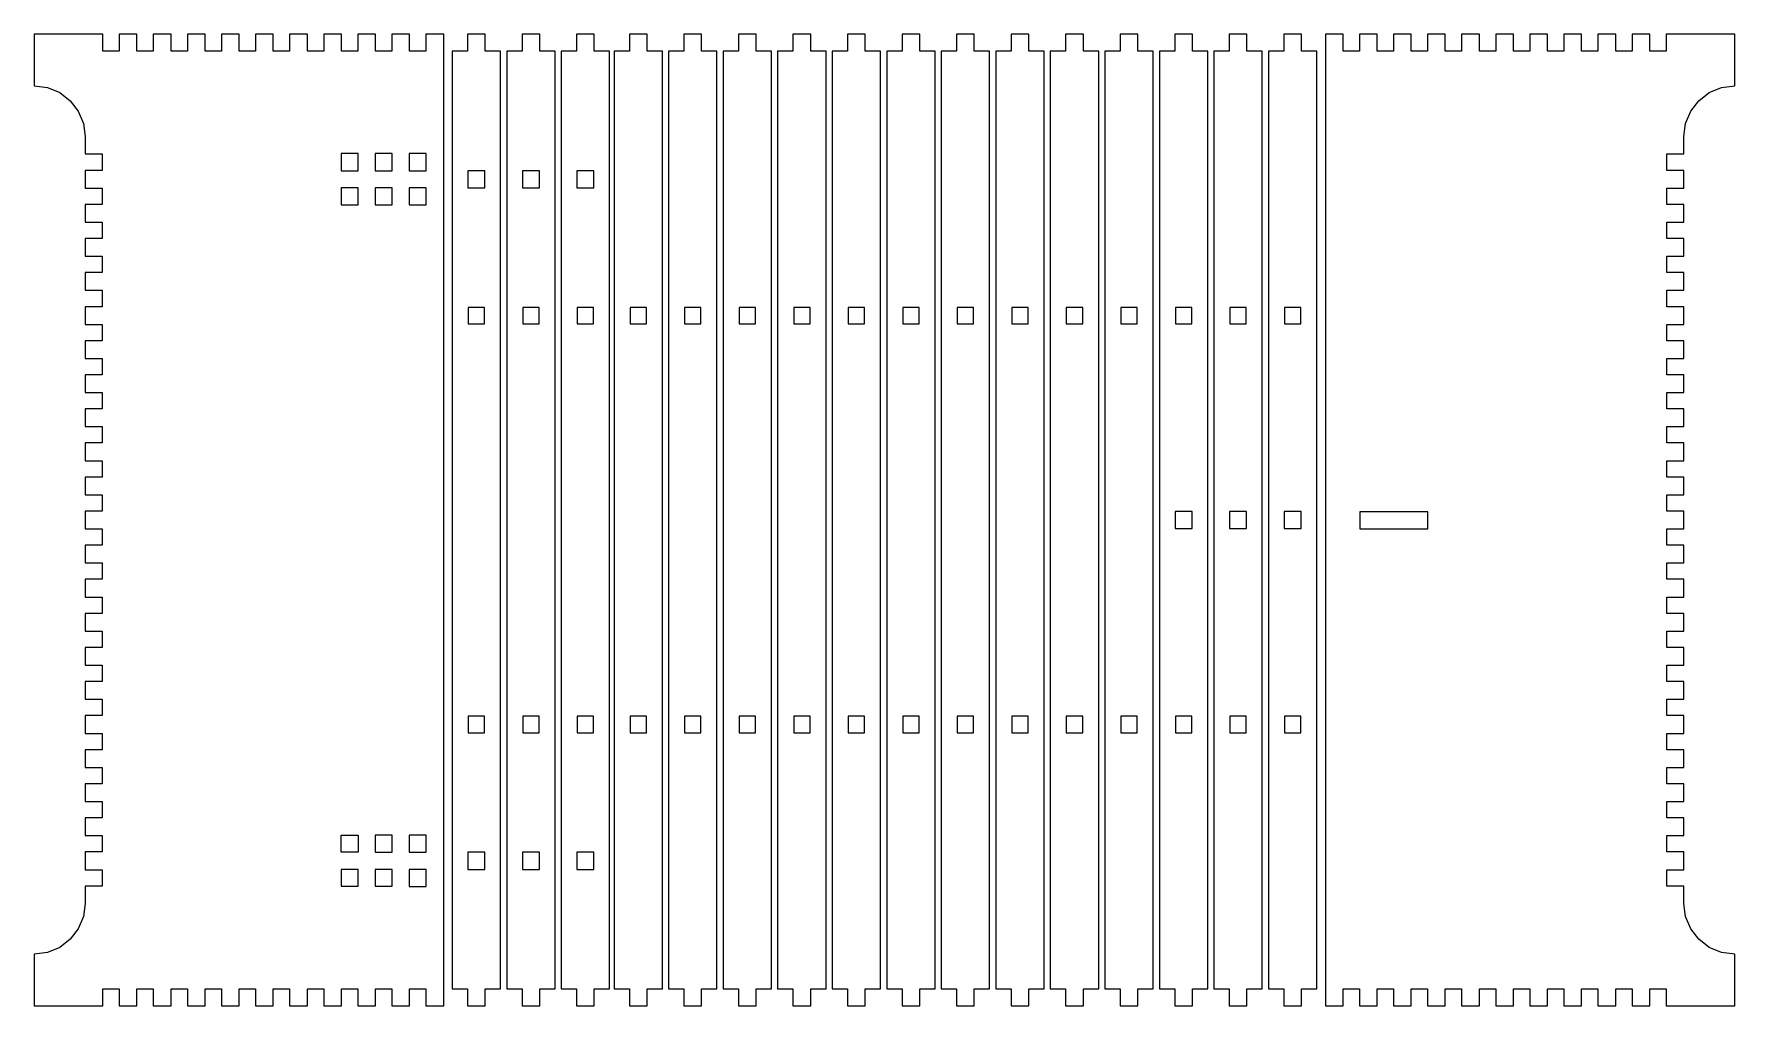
# Model space of a CAD drawing. Extents: x -278 to 221, y -290 to 310.
# Drawn here: x -278.3 to 220.8, y 24.4 to 309.6 of the extents above; entities that cross this region are included whole.
import ezdxf

# ---------------------------------------------------------------- set-up
doc = ezdxf.new("R2010")
doc.units = 0
doc.layers.get('0').update_dxf_attribs({"linetype": 'CONTINUOUS'})

msp = doc.modelspace()

# ---------------------------------------------------------------- linework, layer by layer
at = {"color": 178}
for p, q in [((-258.12, 309.61), (-278.32, 309.61)), ((-278.32, 309.61), (-278.32, 294.43)), ((-258.12, 304.61), (-258.12, 309.61)), ((-248.12, 309.61), (-253.32, 309.61)), ((-253.32, 309.61), (-253.32, 304.61)), ((-248.12, 304.61), (-248.12, 309.61)), ((-238.12, 309.61), (-243.32, 309.61)), ((-243.32, 309.61), (-243.32, 304.61)), ((-238.12, 304.61), (-238.12, 309.61)), ((-228.12, 309.61), (-233.32, 309.61)), ((-233.32, 309.61), (-233.32, 304.61)), ((-228.12, 304.61), (-228.12, 309.61)), ((-218.12, 309.61), (-223.32, 309.61)), ((-223.32, 309.61), (-223.32, 304.61)), ((-218.12, 304.61), (-218.12, 309.61)), ((-208.12, 309.61), (-213.32, 309.61)), ((-213.32, 309.61), (-213.32, 304.61)), ((-208.12, 304.61), (-208.12, 309.61)), ((-198.12, 309.61), (-203.32, 309.61)), ((-203.32, 309.61), (-203.32, 304.61)), ((-198.12, 304.61), (-198.12, 309.61)), ((-188.12, 309.61), (-193.32, 309.61)), ((-193.32, 309.61), (-193.32, 304.61)), ((-188.12, 304.61), (-188.12, 309.61)), ((-178.12, 309.61), (-183.32, 309.61)), ((-183.32, 309.61), (-183.32, 304.61)), ((-178.12, 304.61), (-178.12, 309.61)), ((-168.12, 309.61), (-173.32, 309.61)), ((-173.32, 309.61), (-173.32, 304.61)), ((-168.12, 304.61), (-168.12, 309.61)), ((-158.12, 309.61), (-163.32, 309.61)), ((-163.32, 309.61), (-163.32, 304.61)), ((-158.12, 24.41), (-158.12, 309.61)), ((-145.92, 309.61), (-151.12, 309.61)), ((-151.12, 309.61), (-151.12, 304.61)), ((-145.92, 304.61), (-145.92, 309.61)), ((-129.92, 309.61), (-135.12, 309.61)), ((-135.12, 309.61), (-135.12, 304.61)), ((-129.92, 304.61), (-129.92, 309.61)), ((-113.92, 309.61), (-119.12, 309.61)), ((-119.12, 309.61), (-119.12, 304.61)), ((-113.92, 304.61), (-113.92, 309.61)), ((-98.42, 309.61), (-103.62, 309.61)), ((-103.62, 309.61), (-103.62, 304.61)), ((-98.42, 304.61), (-98.42, 309.61)), ((-82.42, 309.61), (-87.62, 309.61)), ((-87.62, 309.61), (-87.62, 304.61)), ((-82.42, 304.61), (-82.42, 309.61)), ((-66.42, 309.61), (-71.62, 309.61)), ((-71.62, 309.61), (-71.62, 304.61)), ((-66.42, 304.61), (-66.42, 309.61)), ((-50.42, 309.61), (-55.62, 309.61)), ((-55.62, 309.61), (-55.62, 304.61)), ((-50.42, 304.61), (-50.42, 309.61)), ((-34.42, 309.61), (-39.62, 309.61)), ((-39.62, 309.61), (-39.62, 304.61)), ((-34.42, 304.61), (-34.42, 309.61)), ((-18.42, 309.61), (-23.62, 309.61)), ((-23.62, 309.61), (-23.62, 304.61)), ((-18.42, 304.61), (-18.42, 309.61)), ((-2.42, 309.61), (-7.62, 309.61)), ((-7.62, 309.61), (-7.62, 304.61)), ((-2.42, 304.61), (-2.42, 309.61)), ((13.58, 309.61), (8.38, 309.61)), ((8.38, 309.61), (8.38, 304.61)), ((13.58, 304.61), (13.58, 309.61)), ((29.58, 309.61), (24.38, 309.61)), ((24.38, 309.61), (24.38, 304.61)), ((29.58, 304.61), (29.58, 309.61)), ((45.58, 309.61), (40.38, 309.61)), ((40.38, 309.61), (40.38, 304.61)), ((45.58, 304.61), (45.58, 309.61)), ((61.58, 309.61), (56.38, 309.61)), ((56.38, 309.61), (56.38, 304.61)), ((61.58, 304.61), (61.58, 309.61)), ((77.58, 309.61), (72.38, 309.61)), ((72.38, 309.61), (72.38, 304.61)), ((77.58, 304.61), (77.58, 309.61)), ((93.58, 309.61), (88.38, 309.61)), ((88.38, 309.61), (88.38, 304.61)), ((93.58, 304.61), (93.58, 309.61)), ((105.78, 309.61), (100.58, 309.61)), ((100.58, 309.61), (100.58, 24.41)), ((105.78, 304.61), (105.78, 309.61)), ((115.78, 309.61), (110.58, 309.61)), ((110.58, 309.61), (110.58, 304.61)), ((115.78, 304.61), (115.78, 309.61)), ((125.78, 309.61), (120.58, 309.61)), ((120.58, 309.61), (120.58, 304.61)), ((125.78, 304.61), (125.78, 309.61)), ((135.78, 309.61), (130.58, 309.61)), ((130.58, 309.61), (130.58, 304.61)), ((135.78, 304.61), (135.78, 309.61)), ((140.58, 309.61), (140.58, 304.61)), ((145.78, 309.61), (140.58, 309.61)), ((145.78, 304.61), (145.78, 309.61)), ((155.78, 309.61), (150.58, 309.61)), ((150.58, 309.61), (150.58, 304.61)), ((155.78, 304.61), (155.78, 309.61)), ((165.78, 309.61), (160.58, 309.61)), ((160.58, 309.61), (160.58, 304.61)), ((165.78, 304.61), (165.78, 309.61)), ((175.78, 309.61), (170.58, 309.61)), ((170.58, 309.61), (170.58, 304.61)), ((175.78, 304.61), (175.78, 309.61)), ((185.78, 309.61), (180.58, 309.61)), ((180.58, 309.61), (180.58, 304.61)), ((185.78, 304.61), (185.78, 309.61)), ((195.78, 309.61), (190.58, 309.61)), ((190.58, 309.61), (190.58, 304.61)), ((195.78, 304.61), (195.78, 309.61)), ((220.78, 309.61), (200.58, 309.61)), ((200.58, 309.61), (200.58, 304.61)), ((220.78, 294.43), (220.78, 309.61)), ((-253.32, 304.61), (-258.12, 304.61)), ((-243.32, 304.61), (-248.12, 304.61)), ((-233.32, 304.61), (-238.12, 304.61)), ((-223.32, 304.61), (-228.12, 304.61)), ((-213.32, 304.61), (-218.12, 304.61)), ((-203.32, 304.61), (-208.12, 304.61)), ((-193.32, 304.61), (-198.12, 304.61)), ((-183.32, 304.61), (-188.12, 304.61)), ((-173.32, 304.61), (-178.12, 304.61)), ((-163.32, 304.61), (-168.12, 304.61)), ((-151.12, 304.61), (-155.62, 304.61)), ((-155.62, 304.61), (-155.62, 29.41)), ((-141.42, 304.61), (-145.92, 304.61)), ((-141.42, 29.41), (-141.42, 304.61)), ((-135.12, 304.61), (-139.62, 304.61)), ((-139.62, 304.61), (-139.62, 29.41)), ((-125.42, 304.61), (-129.92, 304.61)), ((-125.42, 29.41), (-125.42, 304.61)), ((-119.12, 304.61), (-123.62, 304.61)), ((-123.62, 304.61), (-123.62, 29.41)), ((-109.42, 304.61), (-113.92, 304.61)), ((-109.42, 29.41), (-109.42, 304.61)), ((-103.62, 304.61), (-108.12, 304.61)), ((-108.12, 304.61), (-108.12, 29.41)), ((-93.92, 304.61), (-98.42, 304.61)), ((-93.92, 29.41), (-93.92, 304.61)), ((-87.62, 304.61), (-92.12, 304.61)), ((-92.12, 304.61), (-92.12, 29.41)), ((-77.92, 304.61), (-82.42, 304.61)), ((-77.92, 29.41), (-77.92, 304.61)), ((-71.62, 304.61), (-76.12, 304.61)), ((-76.12, 304.61), (-76.12, 29.41)), ((-61.92, 304.61), (-66.42, 304.61)), ((-61.92, 29.41), (-61.92, 304.61)), ((-55.62, 304.61), (-60.12, 304.61)), ((-60.12, 304.61), (-60.12, 29.41)), ((-45.92, 304.61), (-50.42, 304.61)), ((-45.92, 29.41), (-45.92, 304.61)), ((-39.62, 304.61), (-44.12, 304.61)), ((-44.12, 304.61), (-44.12, 29.41)), ((-29.92, 304.61), (-34.42, 304.61)), ((-29.92, 29.41), (-29.92, 304.61)), ((-23.62, 304.61), (-28.12, 304.61)), ((-28.12, 304.61), (-28.12, 29.41)), ((-13.92, 304.61), (-18.42, 304.61)), ((-13.92, 29.41), (-13.92, 304.61)), ((-7.62, 304.61), (-12.12, 304.61)), ((-12.12, 304.61), (-12.12, 29.41)), ((2.08, 304.61), (-2.42, 304.61)), ((2.08, 29.41), (2.08, 304.61)), ((8.38, 304.61), (3.88, 304.61)), ((3.88, 304.61), (3.88, 29.41)), ((18.08, 304.61), (13.58, 304.61)), ((18.08, 29.41), (18.08, 304.61)), ((24.38, 304.61), (19.88, 304.61)), ((19.88, 304.61), (19.88, 29.41)), ((34.08, 304.61), (29.58, 304.61)), ((34.08, 29.41), (34.08, 304.61)), ((40.38, 304.61), (35.88, 304.61)), ((35.88, 304.61), (35.88, 29.41)), ((50.08, 304.61), (45.58, 304.61)), ((50.08, 29.41), (50.08, 304.61)), ((56.38, 304.61), (51.88, 304.61)), ((51.88, 304.61), (51.88, 29.41)), ((66.08, 304.61), (61.58, 304.61)), ((66.08, 29.41), (66.08, 304.61)), ((72.38, 304.61), (67.88, 304.61)), ((67.88, 304.61), (67.88, 29.41)), ((82.08, 304.61), (77.58, 304.61)), ((82.08, 29.41), (82.08, 304.61)), ((88.38, 304.61), (83.88, 304.61)), ((83.88, 304.61), (83.88, 29.41)), ((98.08, 304.61), (93.58, 304.61)), ((98.08, 29.41), (98.08, 304.61)), ((110.58, 304.61), (105.78, 304.61)), ((120.58, 304.61), (115.78, 304.61)), ((130.58, 304.61), (125.78, 304.61)), ((140.58, 304.61), (135.78, 304.61)), ((150.58, 304.61), (145.78, 304.61)), ((160.58, 304.61), (155.78, 304.61)), ((170.58, 304.61), (165.78, 304.61)), ((180.58, 304.61), (175.78, 304.61)), ((190.58, 304.61), (185.78, 304.61)), ((200.58, 304.61), (195.78, 304.61)), ((-278.32, 294.43), (-274.36, 293.91)), ((-274.36, 293.91), (-270.77, 292.42)), ((-270.77, 292.42), (-267.69, 290.05)), ((-267.69, 290.05), (-265.32, 286.96)), ((207.78, 286.96), (210.14, 290.05)), ((210.14, 290.05), (213.23, 292.42)), ((213.23, 292.42), (216.82, 293.91)), ((216.82, 293.91), (220.78, 294.43)), ((-265.32, 286.96), (-263.83, 283.37)), ((206.29, 283.37), (207.78, 286.96)), ((-263.83, 283.37), (-263.32, 279.51)), ((-263.32, 279.51), (-263.32, 274.41)), ((205.78, 279.51), (206.29, 283.37)), ((205.78, 274.41), (205.78, 279.51)), ((-188.22, 274.51), (-188.22, 269.51)), ((-183.22, 274.51), (-188.22, 274.51)), ((-183.22, 269.51), (-183.22, 274.51)), ((-173.22, 274.51), (-178.22, 274.51)), ((-178.22, 274.51), (-178.22, 269.51)), ((-173.22, 269.51), (-173.22, 274.51)), ((-163.22, 274.51), (-168.22, 274.51)), ((-168.22, 274.51), (-168.22, 269.51)), ((-163.22, 269.51), (-163.22, 274.51)), ((-263.32, 274.41), (-258.32, 274.41)), ((-258.32, 269.61), (-263.32, 269.61)), ((-263.32, 269.61), (-263.32, 264.41)), ((-258.32, 274.41), (-258.32, 269.61)), ((-188.22, 269.51), (-183.22, 269.51)), ((-178.22, 269.51), (-173.22, 269.51)), ((-168.22, 269.51), (-163.22, 269.51)), ((-146.02, 269.51), (-151.02, 269.51)), ((-151.02, 269.51), (-151.02, 264.51)), ((-146.02, 264.51), (-146.02, 269.51)), ((-130.02, 269.51), (-135.02, 269.51)), ((-135.02, 269.51), (-135.02, 264.51)), ((-130.02, 264.51), (-130.02, 269.51)), ((-114.02, 269.51), (-119.02, 269.51)), ((-119.02, 269.51), (-119.02, 264.51)), ((-114.02, 264.51), (-114.02, 269.51)), ((200.78, 269.61), (200.78, 274.41)), ((200.78, 274.41), (205.78, 274.41)), ((205.78, 269.61), (200.78, 269.61)), ((205.78, 264.41), (205.78, 269.61)), ((-263.32, 264.41), (-258.32, 264.41)), ((-258.32, 259.61), (-263.32, 259.61)), ((-263.32, 259.61), (-263.32, 254.41)), ((-258.32, 264.41), (-258.32, 259.61)), ((-188.22, 264.51), (-188.22, 259.51)), ((-183.22, 264.51), (-188.22, 264.51)), ((-183.22, 259.51), (-183.22, 264.51)), ((-173.22, 264.51), (-178.22, 264.51)), ((-178.22, 264.51), (-178.22, 259.51)), ((-173.22, 259.51), (-173.22, 264.51)), ((-163.22, 264.51), (-168.22, 264.51)), ((-168.22, 264.51), (-168.22, 259.51)), ((-163.22, 259.51), (-163.22, 264.51)), ((-151.02, 264.51), (-146.02, 264.51)), ((-135.02, 264.51), (-130.02, 264.51)), ((-119.02, 264.51), (-114.02, 264.51)), ((200.78, 259.61), (200.78, 264.41)), ((200.78, 264.41), (205.78, 264.41)), ((205.78, 259.61), (200.78, 259.61)), ((205.78, 254.41), (205.78, 259.61)), ((-188.22, 259.51), (-183.22, 259.51)), ((-178.22, 259.51), (-173.22, 259.51)), ((-168.22, 259.51), (-163.22, 259.51)), ((-263.32, 254.41), (-258.32, 254.41)), ((-258.32, 249.61), (-263.32, 249.61)), ((-263.32, 249.61), (-263.32, 244.41)), ((-258.32, 254.41), (-258.32, 249.61)), ((200.78, 249.61), (200.78, 254.41)), ((200.78, 254.41), (205.78, 254.41)), ((205.78, 249.61), (200.78, 249.61)), ((205.78, 244.41), (205.78, 249.61)), ((-263.32, 244.41), (-258.32, 244.41)), ((-258.32, 239.61), (-263.32, 239.61)), ((-263.32, 239.61), (-263.32, 234.41)), ((-258.32, 244.41), (-258.32, 239.61)), ((200.78, 239.61), (200.78, 244.41)), ((200.78, 244.41), (205.78, 244.41)), ((205.78, 239.61), (200.78, 239.61)), ((205.78, 234.41), (205.78, 239.61)), ((-263.32, 234.41), (-258.32, 234.41)), ((-258.32, 229.61), (-263.32, 229.61)), ((-263.32, 229.61), (-263.32, 224.41)), ((-258.32, 234.41), (-258.32, 229.61)), ((200.78, 229.61), (200.78, 234.41)), ((200.78, 234.41), (205.78, 234.41)), ((205.78, 229.61), (200.78, 229.61)), ((205.78, 224.41), (205.78, 229.61)), ((-146.12, 229.41), (-150.92, 229.41)), ((-150.92, 229.41), (-150.92, 224.61)), ((-150.92, 224.61), (-146.12, 224.61)), ((-146.12, 224.61), (-146.12, 229.41)), ((-130.12, 229.41), (-134.92, 229.41)), ((-134.92, 229.41), (-134.92, 224.61)), ((-134.92, 224.61), (-130.12, 224.61)), ((-130.12, 224.61), (-130.12, 229.41)), ((-114.12, 229.41), (-118.92, 229.41)), ((-118.92, 229.41), (-118.92, 224.61)), ((-118.92, 224.61), (-114.12, 224.61)), ((-114.12, 224.61), (-114.12, 229.41)), ((-98.62, 229.41), (-103.42, 229.41)), ((-103.42, 229.41), (-103.42, 224.61)), ((-103.42, 224.61), (-98.62, 224.61)), ((-98.62, 224.61), (-98.62, 229.41)), ((-82.62, 229.41), (-87.42, 229.41)), ((-87.42, 229.41), (-87.42, 224.61)), ((-87.42, 224.61), (-82.62, 224.61)), ((-82.62, 224.61), (-82.62, 229.41)), ((-66.62, 229.41), (-71.42, 229.41)), ((-71.42, 229.41), (-71.42, 224.61)), ((-71.42, 224.61), (-66.62, 224.61)), ((-66.62, 224.61), (-66.62, 229.41)), ((-50.62, 229.41), (-55.42, 229.41)), ((-55.42, 229.41), (-55.42, 224.61)), ((-55.42, 224.61), (-50.62, 224.61)), ((-50.62, 224.61), (-50.62, 229.41)), ((-34.62, 229.41), (-39.42, 229.41)), ((-39.42, 229.41), (-39.42, 224.61)), ((-39.42, 224.61), (-34.62, 224.61)), ((-34.62, 224.61), (-34.62, 229.41)), ((-18.62, 229.41), (-23.42, 229.41)), ((-23.42, 229.41), (-23.42, 224.61)), ((-23.42, 224.61), (-18.62, 224.61)), ((-18.62, 224.61), (-18.62, 229.41)), ((-2.62, 229.41), (-7.42, 229.41)), ((-7.42, 229.41), (-7.42, 224.61)), ((-7.42, 224.61), (-2.62, 224.61)), ((-2.62, 224.61), (-2.62, 229.41)), ((13.38, 229.41), (8.58, 229.41)), ((8.58, 229.41), (8.58, 224.61)), ((8.58, 224.61), (13.38, 224.61)), ((13.38, 224.61), (13.38, 229.41)), ((29.38, 229.41), (24.58, 229.41)), ((24.58, 229.41), (24.58, 224.61)), ((24.58, 224.61), (29.38, 224.61)), ((29.38, 224.61), (29.38, 229.41)), ((45.38, 229.41), (40.58, 229.41)), ((40.58, 229.41), (40.58, 224.61)), ((40.58, 224.61), (45.38, 224.61)), ((45.38, 224.61), (45.38, 229.41)), ((61.38, 229.41), (56.58, 229.41)), ((56.58, 229.41), (56.58, 224.61)), ((56.58, 224.61), (61.38, 224.61)), ((61.38, 224.61), (61.38, 229.41)), ((77.38, 229.41), (72.58, 229.41)), ((72.58, 229.41), (72.58, 224.61)), ((72.58, 224.61), (77.38, 224.61)), ((77.38, 224.61), (77.38, 229.41)), ((93.38, 229.41), (88.58, 229.41)), ((88.58, 229.41), (88.58, 224.61)), ((88.58, 224.61), (93.38, 224.61)), ((93.38, 224.61), (93.38, 229.41)), ((-263.32, 224.41), (-258.32, 224.41)), ((-258.32, 219.61), (-263.32, 219.61)), ((-263.32, 219.61), (-263.32, 214.41)), ((-258.32, 224.41), (-258.32, 219.61)), ((200.78, 219.61), (200.78, 224.41)), ((200.78, 224.41), (205.78, 224.41)), ((205.78, 219.61), (200.78, 219.61)), ((205.78, 214.41), (205.78, 219.61)), ((-263.32, 214.41), (-258.32, 214.41)), ((-258.32, 214.41), (-258.32, 209.61)), ((200.78, 209.61), (200.78, 214.41)), ((200.78, 214.41), (205.78, 214.41)), ((-258.32, 209.61), (-263.32, 209.61)), ((-263.32, 209.61), (-263.32, 204.41)), ((205.78, 209.61), (200.78, 209.61)), ((205.78, 204.41), (205.78, 209.61)), ((-263.32, 204.41), (-258.32, 204.41)), ((-258.32, 204.41), (-258.32, 199.61)), ((200.78, 199.61), (200.78, 204.41)), ((200.78, 204.41), (205.78, 204.41)), ((-258.32, 199.61), (-263.32, 199.61)), ((-263.32, 199.61), (-263.32, 194.41)), ((205.78, 199.61), (200.78, 199.61)), ((205.78, 194.41), (205.78, 199.61)), ((-263.32, 194.41), (-258.32, 194.41)), ((-258.32, 194.41), (-258.32, 189.61)), ((200.78, 189.61), (200.78, 194.41)), ((200.78, 194.41), (205.78, 194.41)), ((-258.32, 189.61), (-263.32, 189.61)), ((-263.32, 189.61), (-263.32, 184.41)), ((205.78, 189.61), (200.78, 189.61)), ((205.78, 184.41), (205.78, 189.61)), ((-263.32, 184.41), (-258.32, 184.41)), ((-258.32, 184.41), (-258.32, 179.61)), ((200.78, 179.61), (200.78, 184.41)), ((200.78, 184.41), (205.78, 184.41)), ((-258.32, 179.61), (-263.32, 179.61)), ((-263.32, 179.61), (-263.32, 174.41)), ((205.78, 179.61), (200.78, 179.61)), ((205.78, 174.41), (205.78, 179.61)), ((-263.32, 174.41), (-258.32, 174.41)), ((-258.32, 174.41), (-258.32, 169.61)), ((200.78, 169.61), (200.78, 174.41)), ((200.78, 174.41), (205.78, 174.41)), ((-258.32, 169.61), (-263.32, 169.61)), ((-263.32, 169.61), (-263.32, 164.41)), ((61.48, 169.51), (56.48, 169.51)), ((56.48, 169.51), (56.48, 164.51)), ((61.48, 164.51), (61.48, 169.51)), ((77.48, 169.51), (72.48, 169.51)), ((72.48, 169.51), (72.48, 164.51)), ((77.48, 164.51), (77.48, 169.51)), ((93.48, 169.51), (88.48, 169.51)), ((88.48, 169.51), (88.48, 164.51)), ((93.48, 164.51), (93.48, 169.51)), ((130.68, 169.45), (110.68, 169.45)), ((110.68, 169.45), (110.68, 164.45)), ((130.68, 164.45), (130.68, 169.45)), ((205.78, 169.61), (200.78, 169.61)), ((205.78, 164.41), (205.78, 169.61)), ((-263.32, 164.41), (-258.32, 164.41)), ((-258.32, 164.41), (-258.32, 159.61)), ((56.48, 164.51), (61.48, 164.51)), ((72.48, 164.51), (77.48, 164.51)), ((88.48, 164.51), (93.48, 164.51)), ((110.68, 164.45), (130.68, 164.45)), ((200.78, 159.61), (200.78, 164.41)), ((200.78, 164.41), (205.78, 164.41)), ((-258.32, 159.61), (-263.32, 159.61)), ((-263.32, 159.61), (-263.32, 154.41)), ((205.78, 159.61), (200.78, 159.61)), ((205.78, 154.41), (205.78, 159.61)), ((-263.32, 154.41), (-258.32, 154.41)), ((-258.32, 154.41), (-258.32, 149.61)), ((200.78, 149.61), (200.78, 154.41)), ((200.78, 154.41), (205.78, 154.41)), ((-258.32, 149.61), (-263.32, 149.61)), ((-263.32, 149.61), (-263.32, 144.41)), ((205.78, 149.61), (200.78, 149.61)), ((205.78, 144.41), (205.78, 149.61)), ((-263.32, 144.41), (-258.32, 144.41)), ((-258.32, 144.41), (-258.32, 139.61)), ((200.78, 139.61), (200.78, 144.41)), ((200.78, 144.41), (205.78, 144.41)), ((-258.32, 139.61), (-263.32, 139.61)), ((-263.32, 139.61), (-263.32, 134.41)), ((205.78, 139.61), (200.78, 139.61)), ((205.78, 134.41), (205.78, 139.61)), ((-263.32, 134.41), (-258.32, 134.41)), ((-258.32, 134.41), (-258.32, 129.61)), ((200.78, 129.61), (200.78, 134.41)), ((200.78, 134.41), (205.78, 134.41)), ((-258.32, 129.61), (-263.32, 129.61)), ((-263.32, 129.61), (-263.32, 124.41)), ((205.78, 129.61), (200.78, 129.61)), ((205.78, 124.41), (205.78, 129.61)), ((-263.32, 124.41), (-258.32, 124.41)), ((-258.32, 124.41), (-258.32, 119.61)), ((200.78, 119.61), (200.78, 124.41)), ((200.78, 124.41), (205.78, 124.41)), ((-258.32, 119.61), (-263.32, 119.61)), ((-263.32, 119.61), (-263.32, 114.41)), ((205.78, 119.61), (200.78, 119.61)), ((205.78, 114.41), (205.78, 119.61)), ((-263.32, 114.41), (-258.32, 114.41)), ((-258.32, 114.41), (-258.32, 109.61)), ((200.78, 109.61), (200.78, 114.41)), ((200.78, 114.41), (205.78, 114.41)), ((-258.32, 109.61), (-263.32, 109.61)), ((-263.32, 109.61), (-263.32, 104.41)), ((-146.12, 109.41), (-150.92, 109.41)), ((-150.92, 109.41), (-150.92, 104.61)), ((-146.12, 104.61), (-146.12, 109.41)), ((-130.12, 109.41), (-134.92, 109.41)), ((-134.92, 109.41), (-134.92, 104.61)), ((-130.12, 104.61), (-130.12, 109.41)), ((-114.12, 109.41), (-118.92, 109.41)), ((-118.92, 109.41), (-118.92, 104.61)), ((-114.12, 104.61), (-114.12, 109.41)), ((-98.62, 109.41), (-103.42, 109.41)), ((-103.42, 109.41), (-103.42, 104.61)), ((-98.62, 104.61), (-98.62, 109.41)), ((-82.62, 109.41), (-87.42, 109.41)), ((-87.42, 109.41), (-87.42, 104.61)), ((-82.62, 104.61), (-82.62, 109.41)), ((-66.62, 109.41), (-71.42, 109.41)), ((-71.42, 109.41), (-71.42, 104.61)), ((-66.62, 104.61), (-66.62, 109.41)), ((-50.62, 109.41), (-55.42, 109.41)), ((-55.42, 109.41), (-55.42, 104.61)), ((-50.62, 104.61), (-50.62, 109.41)), ((-34.62, 109.41), (-39.42, 109.41)), ((-39.42, 109.41), (-39.42, 104.61)), ((-34.62, 104.61), (-34.62, 109.41)), ((-18.62, 109.41), (-23.42, 109.41)), ((-23.42, 109.41), (-23.42, 104.61)), ((-18.62, 104.61), (-18.62, 109.41)), ((-2.62, 109.41), (-7.42, 109.41)), ((-7.42, 109.41), (-7.42, 104.61)), ((-2.62, 104.61), (-2.62, 109.41)), ((13.38, 109.41), (8.58, 109.41)), ((8.58, 109.41), (8.58, 104.61)), ((13.38, 104.61), (13.38, 109.41)), ((29.38, 109.41), (24.58, 109.41)), ((24.58, 109.41), (24.58, 104.61)), ((29.38, 104.61), (29.38, 109.41)), ((45.38, 109.41), (40.58, 109.41)), ((40.58, 109.41), (40.58, 104.61)), ((45.38, 104.61), (45.38, 109.41)), ((61.38, 109.41), (56.58, 109.41)), ((56.58, 109.41), (56.58, 104.61)), ((61.38, 104.61), (61.38, 109.41)), ((77.38, 109.41), (72.58, 109.41)), ((72.58, 109.41), (72.58, 104.61)), ((77.38, 104.61), (77.38, 109.41)), ((93.38, 109.41), (88.58, 109.41)), ((88.58, 109.41), (88.58, 104.61)), ((93.38, 104.61), (93.38, 109.41)), ((205.78, 109.61), (200.78, 109.61)), ((205.78, 104.41), (205.78, 109.61)), ((-263.32, 104.41), (-258.32, 104.41)), ((-258.32, 104.41), (-258.32, 99.61)), ((-150.92, 104.61), (-146.12, 104.61)), ((-134.92, 104.61), (-130.12, 104.61)), ((-118.92, 104.61), (-114.12, 104.61)), ((-103.42, 104.61), (-98.62, 104.61)), ((-87.42, 104.61), (-82.62, 104.61)), ((-71.42, 104.61), (-66.62, 104.61)), ((-55.42, 104.61), (-50.62, 104.61)), ((-39.42, 104.61), (-34.62, 104.61)), ((-23.42, 104.61), (-18.62, 104.61)), ((-7.42, 104.61), (-2.62, 104.61)), ((8.58, 104.61), (13.38, 104.61)), ((24.58, 104.61), (29.38, 104.61)), ((40.58, 104.61), (45.38, 104.61)), ((56.58, 104.61), (61.38, 104.61)), ((72.58, 104.61), (77.38, 104.61)), ((88.58, 104.61), (93.38, 104.61)), ((200.78, 99.61), (200.78, 104.41)), ((200.78, 104.41), (205.78, 104.41)), ((-258.32, 99.61), (-263.32, 99.61)), ((-263.32, 99.61), (-263.32, 94.41)), ((205.78, 99.61), (200.78, 99.61)), ((205.78, 94.41), (205.78, 99.61)), ((-263.32, 94.41), (-258.32, 94.41)), ((-258.32, 94.41), (-258.32, 89.61)), ((200.78, 89.61), (200.78, 94.41)), ((200.78, 94.41), (205.78, 94.41)), ((-258.32, 89.61), (-263.32, 89.61)), ((-263.32, 89.61), (-263.32, 84.41)), ((205.78, 89.61), (200.78, 89.61)), ((205.78, 84.41), (205.78, 89.61)), ((-263.32, 84.41), (-258.32, 84.41)), ((-258.32, 84.41), (-258.32, 79.61)), ((200.78, 79.61), (200.78, 84.41)), ((200.78, 84.41), (205.78, 84.41)), ((-258.32, 79.61), (-263.32, 79.61)), ((-263.32, 79.61), (-263.32, 74.41)), ((205.78, 79.61), (200.78, 79.61)), ((205.78, 74.41), (205.78, 79.61)), ((-263.32, 74.41), (-258.32, 74.41)), ((-258.32, 74.41), (-258.32, 69.61)), ((-188.22, 74.51), (-183.22, 74.51)), ((-188.22, 69.51), (-188.22, 74.51)), ((-183.22, 74.51), (-183.22, 69.51)), ((-173.22, 74.51), (-178.22, 74.51)), ((-178.22, 74.51), (-178.22, 69.51)), ((-173.22, 69.51), (-173.22, 74.51)), ((-163.22, 74.51), (-168.22, 74.51)), ((-168.22, 74.51), (-168.22, 69.51)), ((-163.22, 69.51), (-163.22, 74.51)), ((200.78, 69.61), (200.78, 74.41)), ((200.78, 74.41), (205.78, 74.41)), ((-258.32, 69.61), (-263.32, 69.61)), ((-263.32, 69.61), (-263.32, 64.41)), ((-183.22, 69.51), (-188.22, 69.51)), ((-178.22, 69.51), (-173.22, 69.51)), ((-168.22, 69.51), (-163.22, 69.51)), ((-151.02, 69.51), (-151.02, 64.51)), ((-146.02, 69.51), (-151.02, 69.51)), ((-146.02, 64.51), (-146.02, 69.51)), ((-135.02, 69.51), (-135.02, 64.51)), ((-130.02, 69.51), (-135.02, 69.51)), ((-130.02, 64.51), (-130.02, 69.51)), ((-119.02, 69.51), (-119.02, 64.51)), ((-114.02, 69.51), (-119.02, 69.51)), ((-114.02, 64.51), (-114.02, 69.51)), ((205.78, 69.61), (200.78, 69.61)), ((205.78, 64.41), (205.78, 69.61)), ((-263.32, 64.41), (-258.32, 64.41)), ((-258.32, 64.41), (-258.32, 59.61)), ((-183.23, 64.5), (-188.21, 64.5)), ((-188.21, 64.5), (-188.21, 59.53)), ((-183.23, 59.53), (-183.23, 64.5)), ((-173.23, 64.5), (-178.21, 64.5)), ((-178.21, 64.5), (-178.21, 59.53)), ((-173.23, 59.53), (-173.23, 64.5)), ((-163.22, 64.51), (-168.22, 64.51)), ((-168.22, 64.51), (-168.22, 59.51)), ((-163.22, 59.51), (-163.22, 64.51)), ((-151.02, 64.51), (-146.02, 64.51)), ((-135.02, 64.51), (-130.02, 64.51)), ((-119.02, 64.51), (-114.02, 64.51)), ((200.78, 59.61), (200.78, 64.41)), ((200.78, 64.41), (205.78, 64.41)), ((-258.32, 59.61), (-263.32, 59.61)), ((-263.32, 59.61), (-263.32, 54.52)), ((-188.21, 59.53), (-183.23, 59.53)), ((-178.21, 59.53), (-173.23, 59.53)), ((-168.22, 59.51), (-163.22, 59.51)), ((205.78, 59.61), (200.78, 59.61)), ((205.78, 54.52), (205.78, 59.61)), ((-263.83, 50.66), (-265.32, 47.07)), ((-263.32, 54.52), (-263.83, 50.66)), ((206.29, 50.66), (205.78, 54.52)), ((207.78, 47.07), (206.29, 50.66)), ((-265.32, 47.07), (-267.69, 43.98)), ((210.14, 43.98), (207.78, 47.07)), ((-274.36, 40.12), (-278.32, 39.6)), ((-270.77, 41.61), (-274.36, 40.12)), ((-267.69, 43.98), (-270.77, 41.61)), ((213.23, 41.61), (210.14, 43.98)), ((216.82, 40.12), (213.23, 41.61)), ((220.78, 39.6), (216.82, 40.12)), ((-278.32, 39.6), (-278.32, 24.41)), ((220.78, 24.41), (220.78, 39.6)), ((-258.12, 24.41), (-258.12, 29.41)), ((-258.12, 29.41), (-253.32, 29.41)), ((-253.32, 29.41), (-253.32, 24.41)), ((-248.12, 24.41), (-248.12, 29.41)), ((-248.12, 29.41), (-243.32, 29.41)), ((-243.32, 29.41), (-243.32, 24.41)), ((-238.12, 24.41), (-238.12, 29.41)), ((-238.12, 29.41), (-233.32, 29.41)), ((-233.32, 29.41), (-233.32, 24.41)), ((-228.12, 24.41), (-228.12, 29.41)), ((-228.12, 29.41), (-223.32, 29.41)), ((-223.32, 29.41), (-223.32, 24.41)), ((-218.12, 24.41), (-218.12, 29.41)), ((-218.12, 29.41), (-213.32, 29.41)), ((-213.32, 29.41), (-213.32, 24.41)), ((-208.12, 24.41), (-208.12, 29.41)), ((-208.12, 29.41), (-203.32, 29.41)), ((-203.32, 29.41), (-203.32, 24.41)), ((-198.12, 24.41), (-198.12, 29.41)), ((-198.12, 29.41), (-193.32, 29.41)), ((-193.32, 29.41), (-193.32, 24.41)), ((-188.12, 24.41), (-188.12, 29.41)), ((-188.12, 29.41), (-183.32, 29.41)), ((-183.32, 29.41), (-183.32, 24.41)), ((-178.12, 24.41), (-178.12, 29.41)), ((-178.12, 29.41), (-173.32, 29.41)), ((-173.32, 29.41), (-173.32, 24.41)), ((-168.12, 24.41), (-168.12, 29.41)), ((-168.12, 29.41), (-163.32, 29.41)), ((-163.32, 29.41), (-163.32, 24.41)), ((-155.62, 29.41), (-151.12, 29.41)), ((-151.12, 29.41), (-151.12, 24.41)), ((-145.92, 24.41), (-145.92, 29.41)), ((-145.92, 29.41), (-141.42, 29.41)), ((-139.62, 29.41), (-135.12, 29.41)), ((-135.12, 29.41), (-135.12, 24.41)), ((-129.92, 24.41), (-129.92, 29.41)), ((-129.92, 29.41), (-125.42, 29.41)), ((-123.62, 29.41), (-119.12, 29.41)), ((-119.12, 29.41), (-119.12, 24.41)), ((-113.92, 24.41), (-113.92, 29.41)), ((-113.92, 29.41), (-109.42, 29.41)), ((-108.12, 29.41), (-103.62, 29.41)), ((-103.62, 29.41), (-103.62, 24.41)), ((-98.42, 24.41), (-98.42, 29.41)), ((-98.42, 29.41), (-93.92, 29.41)), ((-92.12, 29.41), (-87.62, 29.41)), ((-87.62, 29.41), (-87.62, 24.41)), ((-82.42, 24.41), (-82.42, 29.41)), ((-82.42, 29.41), (-77.92, 29.41)), ((-76.12, 29.41), (-71.62, 29.41)), ((-71.62, 29.41), (-71.62, 24.41)), ((-66.42, 24.41), (-66.42, 29.41)), ((-66.42, 29.41), (-61.92, 29.41)), ((-60.12, 29.41), (-55.62, 29.41)), ((-55.62, 29.41), (-55.62, 24.41)), ((-50.42, 24.41), (-50.42, 29.41)), ((-50.42, 29.41), (-45.92, 29.41)), ((-44.12, 29.41), (-39.62, 29.41)), ((-39.62, 29.41), (-39.62, 24.41)), ((-34.42, 24.41), (-34.42, 29.41)), ((-34.42, 29.41), (-29.92, 29.41)), ((-28.12, 29.41), (-23.62, 29.41)), ((-23.62, 29.41), (-23.62, 24.41)), ((-18.42, 24.41), (-18.42, 29.41)), ((-18.42, 29.41), (-13.92, 29.41)), ((-12.12, 29.41), (-7.62, 29.41)), ((-7.62, 29.41), (-7.62, 24.41)), ((-2.42, 24.41), (-2.42, 29.41)), ((-2.42, 29.41), (2.08, 29.41)), ((3.88, 29.41), (8.38, 29.41)), ((8.38, 29.41), (8.38, 24.41)), ((13.58, 24.41), (13.58, 29.41)), ((13.58, 29.41), (18.08, 29.41)), ((19.88, 29.41), (24.38, 29.41)), ((24.38, 29.41), (24.38, 24.41)), ((29.58, 24.41), (29.58, 29.41)), ((29.58, 29.41), (34.08, 29.41)), ((35.88, 29.41), (40.38, 29.41)), ((40.38, 29.41), (40.38, 24.41)), ((45.58, 24.41), (45.58, 29.41)), ((45.58, 29.41), (50.08, 29.41)), ((51.88, 29.41), (56.38, 29.41)), ((56.38, 29.41), (56.38, 24.41)), ((61.58, 24.41), (61.58, 29.41)), ((61.58, 29.41), (66.08, 29.41)), ((67.88, 29.41), (72.38, 29.41)), ((72.38, 29.41), (72.38, 24.41)), ((77.58, 24.41), (77.58, 29.41)), ((77.58, 29.41), (82.08, 29.41)), ((83.88, 29.41), (88.38, 29.41)), ((88.38, 29.41), (88.38, 24.41)), ((93.58, 24.41), (93.58, 29.41)), ((93.58, 29.41), (98.08, 29.41)), ((105.78, 24.41), (105.78, 29.41)), ((105.78, 29.41), (110.58, 29.41)), ((110.58, 29.41), (110.58, 24.41)), ((115.78, 24.41), (115.78, 29.41)), ((115.78, 29.41), (120.58, 29.41)), ((120.58, 29.41), (120.58, 24.41)), ((125.78, 24.41), (125.78, 29.41)), ((125.78, 29.41), (130.58, 29.41)), ((130.58, 29.41), (130.58, 24.41)), ((135.78, 24.41), (135.78, 29.41)), ((135.78, 29.41), (140.58, 29.41)), ((140.58, 29.41), (140.58, 24.41)), ((145.78, 24.41), (145.78, 29.41)), ((145.78, 29.41), (150.58, 29.41)), ((150.58, 29.41), (150.58, 24.41)), ((155.78, 24.41), (155.78, 29.41)), ((155.78, 29.41), (160.58, 29.41)), ((160.58, 29.41), (160.58, 24.41)), ((165.78, 24.41), (165.78, 29.41)), ((165.78, 29.41), (170.58, 29.41)), ((170.58, 29.41), (170.58, 24.41)), ((175.78, 24.41), (175.78, 29.41)), ((175.78, 29.41), (180.58, 29.41)), ((180.58, 29.41), (180.58, 24.41)), ((185.78, 24.41), (185.78, 29.41)), ((185.78, 29.41), (190.58, 29.41)), ((190.58, 29.41), (190.58, 24.41)), ((195.78, 24.41), (195.78, 29.41)), ((195.78, 29.41), (200.58, 29.41)), ((200.58, 29.41), (200.58, 24.41)), ((-278.32, 24.41), (-258.12, 24.41)), ((-253.32, 24.41), (-248.12, 24.41)), ((-243.32, 24.41), (-238.12, 24.41)), ((-233.32, 24.41), (-228.12, 24.41)), ((-223.32, 24.41), (-218.12, 24.41)), ((-213.32, 24.41), (-208.12, 24.41)), ((-203.32, 24.41), (-198.12, 24.41)), ((-193.32, 24.41), (-188.12, 24.41)), ((-183.32, 24.41), (-178.12, 24.41)), ((-173.32, 24.41), (-168.12, 24.41)), ((-163.32, 24.41), (-158.12, 24.41)), ((-151.12, 24.41), (-145.92, 24.41)), ((-135.12, 24.41), (-129.92, 24.41)), ((-119.12, 24.41), (-113.92, 24.41)), ((-103.62, 24.41), (-98.42, 24.41)), ((-87.62, 24.41), (-82.42, 24.41)), ((-71.62, 24.41), (-66.42, 24.41)), ((-55.62, 24.41), (-50.42, 24.41)), ((-39.62, 24.41), (-34.42, 24.41)), ((-23.62, 24.41), (-18.42, 24.41)), ((-7.62, 24.41), (-2.42, 24.41)), ((8.38, 24.41), (13.58, 24.41)), ((24.38, 24.41), (29.58, 24.41)), ((40.38, 24.41), (45.58, 24.41)), ((56.38, 24.41), (61.58, 24.41)), ((72.38, 24.41), (77.58, 24.41)), ((88.38, 24.41), (93.58, 24.41)), ((100.58, 24.41), (105.78, 24.41)), ((110.58, 24.41), (115.78, 24.41)), ((120.58, 24.41), (125.78, 24.41)), ((130.58, 24.41), (135.78, 24.41)), ((140.58, 24.41), (145.78, 24.41)), ((150.58, 24.41), (155.78, 24.41)), ((160.58, 24.41), (165.78, 24.41)), ((170.58, 24.41), (175.78, 24.41)), ((180.58, 24.41), (185.78, 24.41)), ((190.58, 24.41), (195.78, 24.41)), ((200.58, 24.41), (220.78, 24.41))]:
    msp.add_line(p, q, dxfattribs=at)

doc.saveas('drawing.dxf')
